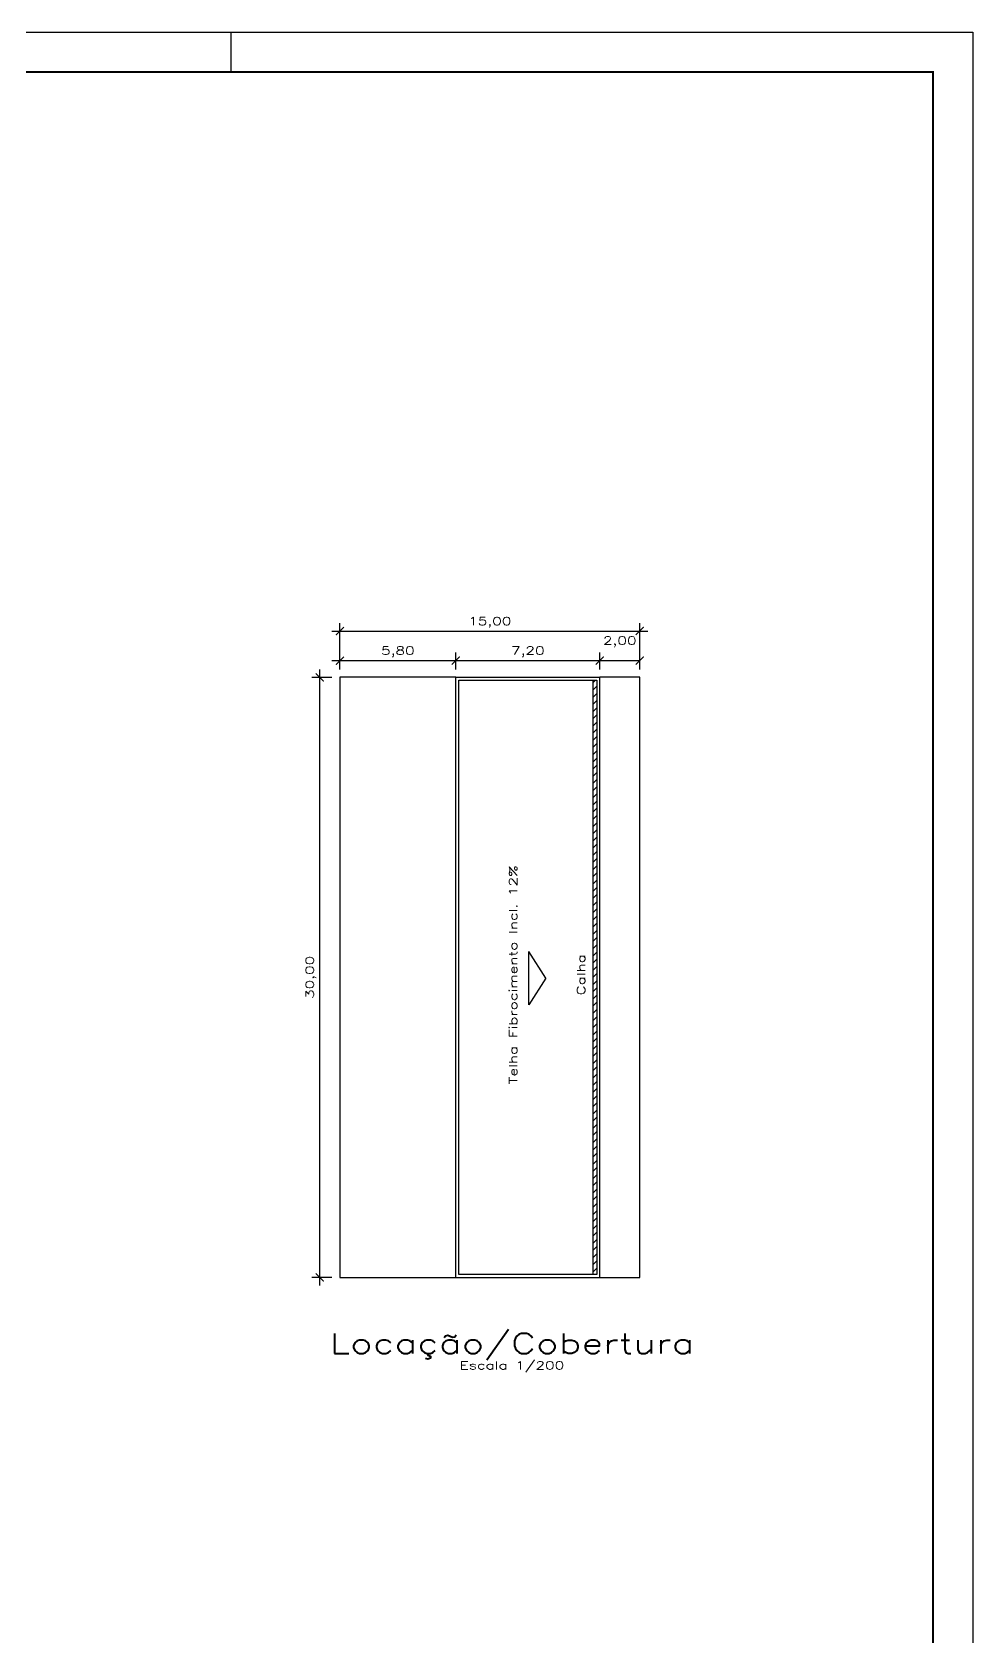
# Model space of a CAD drawing. Extents: x 241 to 398, y 106 to 179.
# Drawn here: x 267.37 to 279.14, y 157.18 to 177.24 of the extents above; entities that cross this region are included whole.
import ezdxf
from ezdxf.enums import TextEntityAlignment as Align

# ---------------------------------------------------------------- set-up
doc = ezdxf.new("R2010")
doc.units = 0
doc.layers.get('0').update_dxf_attribs({"linetype": 'CONTINUOUS'})
doc.layers.get('DEFPOINTS').update_dxf_attribs({"linetype": 'CONTINUOUS'})
for name, color, linetype in [('COTAS', 7, 'CONTINUOUS'), ('ESPEC', 7, 'CONTINUOUS'), ('ESPECARQ', 7, 'CONTINUOUS'), ('ESQUADRIAS', 3, 'CONTINUOUS'), ('LINVISTA', 8, 'CONTINUOUS'), ('PAREDE', 5, 'CONTINUOUS')]:
    doc.layers.add(name, color=color, linetype=linetype)
doc.styles.add('REGUA200', font='romans.shx', dxfattribs={"width": 1.4})
doc.styles.add('REGUA60', font='romans.shx', dxfattribs={"width": 1.4})
doc.styles.add('REGUA80', font='romans.shx', dxfattribs={"width": 1.4})
doc.styles.get("Standard").update_dxf_attribs({"font": 'ISOCP'})
doc.dimstyles.new('ISO-25', dxfattribs={"dimtxt": 2.5, "dimasz": 2.5, "dimexe": 1.25, "dimexo": 0.625, "dimtad": 1, "dimdec": 4, "dimdsep": 46, "dimlunit": 6, "dimtxsty": 'Standard', "dimcen": 2.5, "dimadec": 0, "dimazin": 0, "dimtfac": 1, "dimtdec": 4, "dimtmove": 0, "dimatfit": 3, "dimfxl": 0, "dimtolj": 1, "dimtzin": 0, "dimarcsym": 0})

# ---------------------------------------------------------------- blocks, each defined once
blk = doc.blocks.new('_ARCHTICK')
at = {"color": 0, "linetype": 'ByBlock', "const_width": 0.15}
blk.add_lwpolyline([(-0.5, -0.5), (0.5, 0.5)], dxfattribs=at)
blk = doc.blocks.new('*D12')
at = {"color": 1, "linetype": 'ByBlock', "transparency": 16777216}
for p, q in [((274.514, 153.854), (274.514, 161.554)), ((274.666, 161.454), (274.414, 161.454)), ((274.666, 153.954), (274.414, 153.954))]:
    blk.add_line(p, q, dxfattribs=at)
at = {"layer": 'DEFPOINTS', "color": 0, "linetype": 'ByBlock', "transparency": 16777216}
for p in [(274.514, 161.454), (274.766, 161.454), (274.766, 153.954)]:
    blk.add_point(p, dxfattribs=at)
at = {"color": 1, "linetype": 'ByBlock', "transparency": 16777216, "xscale": 0.1, "yscale": 0.1, "zscale": 0.1}
for p, rotation in [((274.514, 161.454), 90), ((274.514, 153.954), 270)]:
    blk.add_blockref('_ARCHTICK', p, dxfattribs=dict(at, rotation=rotation))
at = {"color": 7, "linetype": 'ByBlock', "transparency": 16777216, "insert": (274.404, 157.704), "char_height": 0.1, "attachment_point": 5, "rotation": 90, "style": 'REGUA60'}
blk.add_mtext('\\A1;30,00', dxfattribs=at)
blk = doc.blocks.new('*D13')
at = {"color": 1, "linetype": 'ByBlock', "transparency": 16777216}
for p, q in [((274.766, 161.554), (274.766, 161.763)), ((276.216, 161.554), (276.216, 161.763)), ((274.666, 161.663), (276.316, 161.663))]:
    blk.add_line(p, q, dxfattribs=at)
at = {"layer": 'DEFPOINTS', "color": 0, "linetype": 'ByBlock', "transparency": 16777216}
for p in [(276.216, 161.663), (274.766, 161.454), (276.216, 161.454)]:
    blk.add_point(p, dxfattribs=at)
at = {"color": 1, "linetype": 'ByBlock', "transparency": 16777216, "xscale": 0.1, "yscale": 0.1, "zscale": 0.1, "rotation": 180}
blk.add_blockref('_ARCHTICK', (274.766, 161.663), dxfattribs=at)
at = {"color": 1, "linetype": 'ByBlock', "transparency": 16777216, "xscale": 0.1, "yscale": 0.1, "zscale": 0.1}
blk.add_blockref('_ARCHTICK', (276.216, 161.663), dxfattribs=at)
at = {"color": 7, "linetype": 'ByBlock', "transparency": 16777216, "insert": (275.491, 161.773), "char_height": 0.1, "attachment_point": 5, "style": 'REGUA60'}
blk.add_mtext('\\A1;5,80', dxfattribs=at)
blk = doc.blocks.new('*D14')
at = {"color": 1, "linetype": 'ByBlock', "transparency": 16777216}
for p, q in [((278.016, 161.554), (278.016, 161.763)), ((276.116, 161.663), (278.116, 161.663))]:
    blk.add_line(p, q, dxfattribs=at)
at = {"layer": 'DEFPOINTS', "color": 0, "linetype": 'ByBlock', "transparency": 16777216}
for p in [(278.016, 161.663), (276.216, 161.454), (278.016, 161.454)]:
    blk.add_point(p, dxfattribs=at)
at = {"color": 1, "linetype": 'ByBlock', "transparency": 16777216, "xscale": 0.1, "yscale": 0.1, "zscale": 0.1, "rotation": 180}
blk.add_blockref('_ARCHTICK', (276.216, 161.663), dxfattribs=at)
at = {"color": 1, "linetype": 'ByBlock', "transparency": 16777216, "xscale": 0.1, "yscale": 0.1, "zscale": 0.1}
blk.add_blockref('_ARCHTICK', (278.016, 161.663), dxfattribs=at)
at = {"color": 7, "linetype": 'ByBlock', "transparency": 16777216, "insert": (277.116, 161.773), "char_height": 0.1, "attachment_point": 5, "style": 'REGUA60'}
blk.add_mtext('\\A1;7,20', dxfattribs=at)
blk = doc.blocks.new('*D15')
at = {"color": 1, "linetype": 'ByBlock', "transparency": 16777216}
for p, q in [((278.516, 161.554), (278.516, 161.763)), ((277.916, 161.663), (278.516, 161.663))]:
    blk.add_line(p, q, dxfattribs=at)
at = {"layer": 'DEFPOINTS', "color": 0, "linetype": 'ByBlock', "transparency": 16777216}
for p in [(278.516, 161.663), (278.016, 161.454), (278.516, 161.454)]:
    blk.add_point(p, dxfattribs=at)
at = {"color": 1, "linetype": 'ByBlock', "transparency": 16777216, "xscale": 0.1, "yscale": 0.1, "zscale": 0.1, "rotation": 180}
blk.add_blockref('_ARCHTICK', (278.016, 161.663), dxfattribs=at)
at = {"color": 1, "linetype": 'ByBlock', "transparency": 16777216, "xscale": 0.1, "yscale": 0.1, "zscale": 0.1}
blk.add_blockref('_ARCHTICK', (278.516, 161.663), dxfattribs=at)
at = {"color": 7, "linetype": 'ByBlock', "transparency": 16777216, "insert": (278.266, 161.898), "char_height": 0.1, "attachment_point": 5, "style": 'REGUA60'}
blk.add_mtext('\\A1;2,00', dxfattribs=at)
blk = doc.blocks.new('*D16')
at = {"color": 1, "linetype": 'ByBlock', "transparency": 16777216}
for p, q in [((274.766, 161.554), (274.766, 162.133)), ((278.516, 161.554), (278.516, 162.133)), ((274.666, 162.033), (278.616, 162.033))]:
    blk.add_line(p, q, dxfattribs=at)
at = {"layer": 'DEFPOINTS', "color": 0, "linetype": 'ByBlock', "transparency": 16777216}
for p in [(278.516, 162.033), (274.766, 161.454), (278.516, 161.454)]:
    blk.add_point(p, dxfattribs=at)
at = {"color": 1, "linetype": 'ByBlock', "transparency": 16777216, "xscale": 0.1, "yscale": 0.1, "zscale": 0.1, "rotation": 180}
blk.add_blockref('_ARCHTICK', (274.766, 162.033), dxfattribs=at)
at = {"color": 1, "linetype": 'ByBlock', "transparency": 16777216, "xscale": 0.1, "yscale": 0.1, "zscale": 0.1}
blk.add_blockref('_ARCHTICK', (278.516, 162.033), dxfattribs=at)
at = {"color": 7, "linetype": 'ByBlock', "transparency": 16777216, "insert": (276.641, 162.142), "char_height": 0.1, "attachment_point": 5, "style": 'REGUA60'}
blk.add_mtext('\\A1;15,00', dxfattribs=at)
blk = doc.blocks.new('TITUL2')
at = {"color": 6, "style": 'REGUA200', "width": 1.4}
blk.add_attdef('TITULO', text='', height=5, dxfattribs=at).set_placement((0, 0), align=Align.CENTER)
at = {"color": 0, "style": 'REGUA80', "width": 1.4}
blk.add_attdef('ESCALA', text='', height=2, dxfattribs=at).set_placement((0, -4), align=Align.CENTER)

msp = doc.modelspace()

# ---------------------------------------------------------------- hatches: boundary and pattern name
at = {"layer": 'LINVISTA'}
h = msp.add_hatch(dxfattribs=at)
h.set_pattern_fill('ANSI31', color=256, scale=0.02, style=0)
h.set_pattern_definition([(45, (-9.47329, -7.801834), (-0.044901281, 0.044901281), [])])
h.paths.add_polyline_path([(274.384, 161.709), (274.434, 161.709), (274.434, 169.134), (274.384, 169.134)])

# ---------------------------------------------------------------- linework, layer by layer
for p, q in [((241.524, 177.2361), (279.1371, 177.2361)), ((269.8588, 177.2361), (269.8588, 176.7361)), ((279.1371, 177.2361), (279.1371, 142.526))]:
    msp.add_line(p, q)
at = {"const_width": 0.0236}
msp.add_lwpolyline([(242.024, 176.7361), (278.6371, 176.7361), (278.6371, 143.026), (242.024, 143.026)], close=True, dxfattribs=at)
at = {"layer": 'ESQUADRIAS'}
for p, q in [((273.5844, 165.0762), (273.5844, 165.7449)), ((273.7973, 165.4106), (273.5844, 165.7449)), ((273.7973, 165.4106), (273.5844, 165.0762))]:
    msp.add_line(p, q, dxfattribs=at)
at = {"layer": 'LINVISTA'}
for p, q in [((271.2215, 169.1715), (271.2215, 161.6715)), ((272.6715, 169.1715), (271.2215, 169.1715)), ((274.384, 169.134), (274.384, 161.709)), ((274.9715, 169.1715), (274.4715, 169.1715)), ((274.9715, 161.6715), (274.9715, 169.1715)), ((271.2215, 161.6715), (272.6715, 161.6715)), ((274.4715, 161.6715), (274.9715, 161.6715))]:
    msp.add_line(p, q, dxfattribs=at)
at = {"layer": 'PAREDE'}
for p, q in [((272.6715, 161.6715), (272.6715, 169.1715)), ((272.6715, 169.1715), (274.4715, 169.1715)), ((272.709, 169.134), (274.434, 169.134)), ((272.709, 161.709), (272.709, 169.134)), ((274.434, 169.134), (274.434, 161.709)), ((274.4715, 161.6715), (274.4715, 169.1715)), ((272.6715, 161.6715), (274.4715, 161.6715)), ((274.434, 161.709), (272.709, 161.709))]:
    msp.add_line(p, q, dxfattribs=at)

# ---------------------------------------------------------------- block references
at = {"layer": 'ESPEC', "xscale": 0.05, "yscale": 0.05, "zscale": 0.05}
msp.add_blockref('TITUL2', (273.3727, 160.7218, -3.35), dxfattribs=at).add_auto_attribs({'TITULO': 'Locação/Cobertura', 'ESCALA': 'Escala 1/200'})

# ---------------------------------------------------------------- texts
at = {"layer": 'ESPECARQ', "style": 'REGUA80', "width": 1.4}
for s, p in [('Telha Fibrocimento Incl. 12%', (273.385, 165.4536, -3.35)), ('Calha', (274.2367, 165.4536, -3.35))]:
    msp.add_text(s, height=0.1, rotation=90, dxfattribs=at).set_placement(p, align=Align.MIDDLE)

# ---------------------------------------------------------------- dimensions: what is measured, and where the dimension line sits
at = {"layer": 'COTAS'}
for base, p1, p2, override, picture, middle in [((274.9715, 169.7498), (271.2215, 169.1715), (274.9715, 169.1715), {"dimtxt": 0.1, "dimasz": 0.1, "dimexe": 0.1, "dimexo": 0.1, "dimgap": 0.05, "dimdec": 2, "dimlfac": 4, "dimzin": 4, "dimtxsty": 'REGUA60', "dimblk1": 'ARCHTICK', "dimblk2": 'ARCHTICK', "dimsah": 1, "dimcen": 0.1, "dimdle": 0.1, "dimclrd": 1, "dimclre": 1, "dimclrt": 7, "dimtofl": 0, "dimtmove": 2}, '*D16', (273.0965, 169.8593)), ((272.6715, 169.3802), (271.2215, 169.1715), (272.6715, 169.1715), {"dimtxt": 0.1, "dimasz": 0.1, "dimexe": 0.1, "dimexo": 0.1, "dimgap": 0.05, "dimdec": 2, "dimlfac": 4, "dimzin": 4, "dimtxsty": 'REGUA60', "dimblk1": 'ARCHTICK', "dimblk2": 'ARCHTICK', "dimsah": 1, "dimcen": 0.1, "dimdle": 0.1, "dimclrd": 1, "dimclre": 1, "dimclrt": 7, "dimtofl": 0, "dimtmove": 2}, '*D13', (271.9465, 169.4897)), ((274.4715, 169.3802), (272.6715, 169.1715), (274.4715, 169.1715), {"dimtxt": 0.1, "dimasz": 0.1, "dimexe": 0.1, "dimexo": 0.1, "dimgap": 0.05, "dimdec": 2, "dimlfac": 4, "dimzin": 4, "dimtxsty": 'REGUA60', "dimblk1": 'ARCHTICK', "dimblk2": 'ARCHTICK', "dimsah": 1, "dimcen": 0.1, "dimdle": 0.1, "dimse1": 1, "dimclrd": 1, "dimclre": 1, "dimclrt": 7, "dimtofl": 0, "dimtmove": 2}, '*D14', (273.5715, 169.4897)), ((274.9715, 169.3802), (274.4715, 169.1715), (274.9715, 169.1715), {"dimtxt": 0.1, "dimasz": 0.1, "dimexe": 0.1, "dimexo": 0.1, "dimgap": 0.05, "dimdec": 2, "dimlfac": 4, "dimzin": 4, "dimtxsty": 'REGUA60', "dimblk1": 'ARCHTICK', "dimblk2": 'ARCHTICK', "dimsah": 1, "dimcen": 0.1, "dimdle": 0.1, "dimse1": 1, "dimclrd": 1, "dimclre": 1, "dimclrt": 7, "dimtofl": 0, "dimtmove": 2}, '*D15', (274.7215, 169.6147))]:
    dim = msp.add_linear_dim(base=base, p1=p1, p2=p2, dimstyle='ISO-25', override=override, dxfattribs=at)
    dim.commit()
    dim.dimension.update_dxf_attribs({"geometry": picture, "text_midpoint": middle, "insert": (-3.545, 7.717)})
dim = msp.add_linear_dim(base=(270.969, 169.1715), p1=(271.2215, 161.6715), p2=(271.2215, 169.1715), angle=90, dimstyle='ISO-25', override={"dimtxt": 0.1, "dimasz": 0.1, "dimexe": 0.1, "dimexo": 0.1, "dimgap": 0.05, "dimdec": 2, "dimlfac": 4, "dimzin": 4, "dimtxsty": 'REGUA60', "dimblk1": 'ARCHTICK', "dimblk2": 'ARCHTICK', "dimsah": 1, "dimcen": 0.1, "dimdle": 0.1, "dimclrd": 1, "dimclre": 1, "dimclrt": 7, "dimtofl": 0, "dimtmove": 2}, dxfattribs=at)
dim.commit()
dim.dimension.update_dxf_attribs({"geometry": '*D12', "text_midpoint": (270.8595, 165.4215), "insert": (-3.545, 7.717)})

doc.saveas('drawing.dxf')
